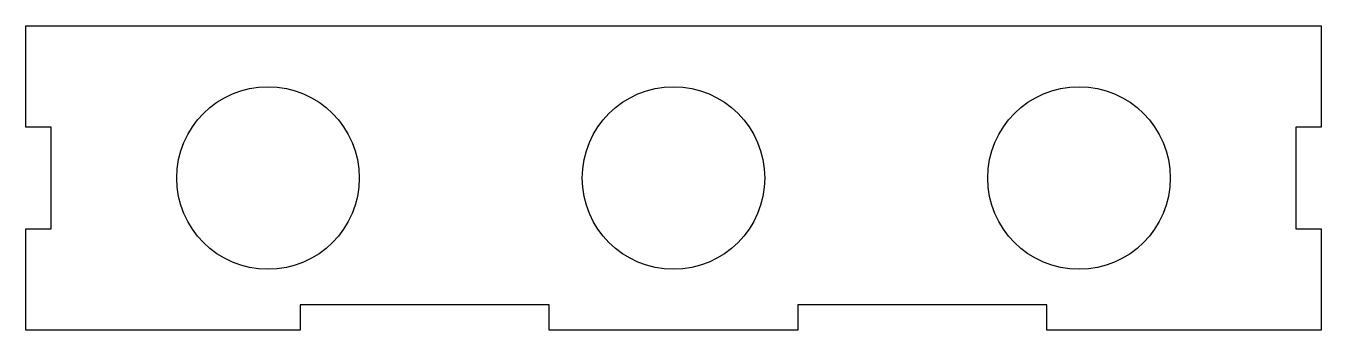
# Model space of a CAD drawing. Header units: millimetres. Extents: x -128 to 0, y -55 to -25.
import ezdxf

# ---------------------------------------------------------------- set-up
doc = ezdxf.new("R2010")
doc.units = ezdxf.units.MM
doc.layers.get('0').update_dxf_attribs({"linetype": 'CONTINUOUS'})

msp = doc.modelspace()

# ---------------------------------------------------------------- linework, layer by layer
msp.add_lwpolyline([(-100.708, -55.24), (-127.76, -55.24), (-127.76, -45.24), (-125.26, -45.24), (-125.26, -35.24), (-127.76, -35.24), (-127.76, -25.24), (0, -25.24), (0, -35.24), (-2.5, -35.24), (-2.5, -45.24), (0, -45.24), (0, -55.24), (-27.052, -55.24), (-27.052, -52.74), (-51.604, -52.74), (-51.604, -55.24), (-76.156, -55.24), (-76.156, -52.74), (-100.708, -52.74)], close=True)
for centre in [(-103.88, -40.24), (-63.88, -40.24), (-23.88, -40.24)]:
    msp.add_circle(centre, 9)

doc.saveas('drawing.dxf')
